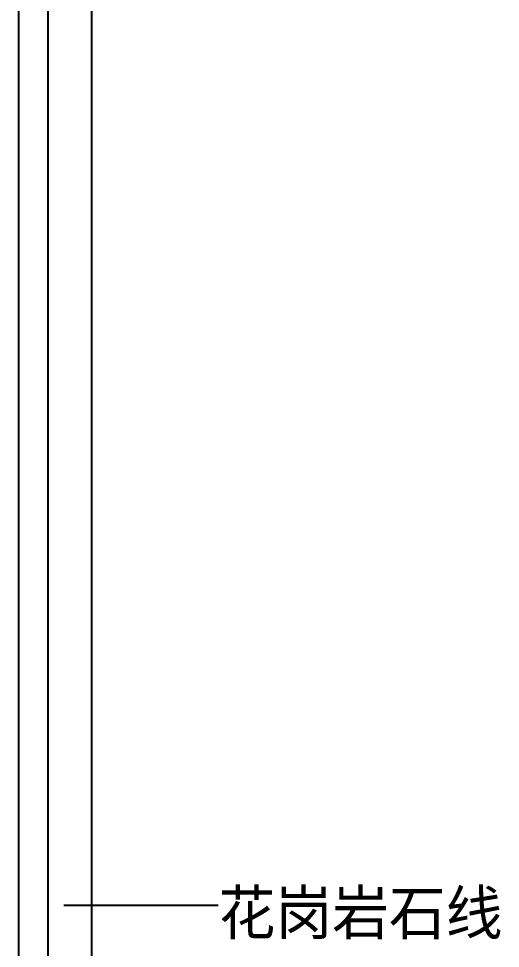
# Model space of a CAD drawing. Header units: metres. Extents: x 237 to 5358, y 156 to 7022.
# Drawn here: x 4659 to 5321, y 2727 to 4003 of the extents above; entities that cross this region are included whole.
import ezdxf

# ---------------------------------------------------------------- set-up
doc = ezdxf.new("R2010")
doc.units = ezdxf.units.M
for name, color, linetype in [('3', 3, 'Continuous'), ('4', 4, 'Continuous'), ('7', 7, 'Continuous'), ('DIM', 3, 'Continuous'), ('TEXT', 3, 'Continuous')]:
    doc.layers.add(name, color=color, linetype=linetype)
doc.dimstyles.get("Standard").update_dxf_attribs({"dimtxt": 2.5, "dimasz": 2.5, "dimexe": 1.25, "dimexo": 0.625, "dimtad": 1, "dimcen": 2.5, "dimazin": 3, "dimtfac": 1, "dimtmove": 0, "dimatfit": 3})

msp = doc.modelspace()

# ---------------------------------------------------------------- linework, layer by layer
at = {"layer": '3'}
msp.add_lwpolyline([(4699.08, 6256.88), (4699.08, 2941.04), (4699.08, 2096.88)], dxfattribs=at)
at = {"layer": '4'}
msp.add_lwpolyline([(4759.08, 6486.88), (4759.08, 2941.04), (4759.08, 2096.88), (4799.08, 2096.88), (4799.08, 2056.88), (4759.08, 2056.88), (4759.08, 2016.88), (4799.08, 2016.88), (4799.08, 1416.88)], dxfattribs=at)
at = {"layer": '7'}
msp.add_lwpolyline([(4659.08, 6256.88), (4659.08, 2941.04), (4659.08, 2096.88)], dxfattribs=at)

# ---------------------------------------------------------------- texts
at = {"layer": 'TEXT'}
msp.add_text('花岗岩石线', height=60, dxfattribs=at).set_placement((4933.69, 2745.82))

# ---------------------------------------------------------------- leaders
at = {"layer": 'DIM'}
msp.add_leader([(4721.39, 2786.02), (4933, 2786.02)], dimstyle='Standard', dxfattribs=at)

doc.saveas('drawing.dxf')
